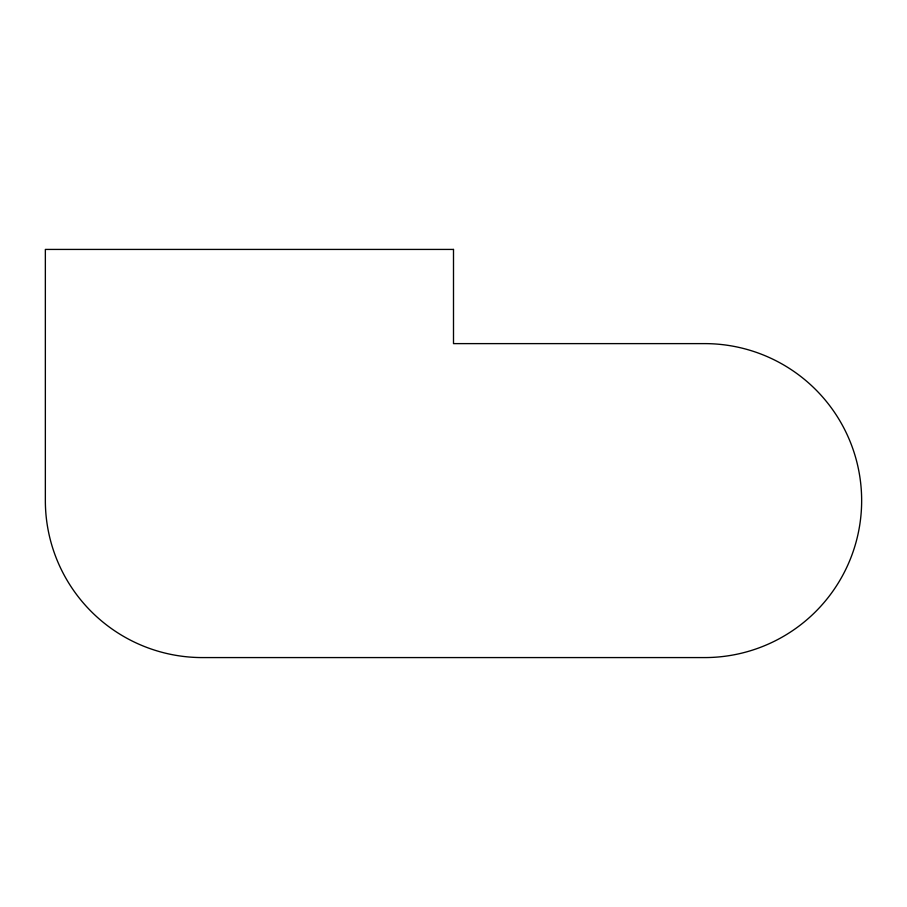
<?xml version="1.0" encoding="UTF-8"?>
<svg xmlns="http://www.w3.org/2000/svg" width="907" height="907" viewBox="0 0 907 907"><rect width="100%" height="100%" fill="white"/><g stroke="black" fill="none" stroke-linecap="round" stroke-linejoin="round"><path stroke-width="1.36" d="M453.5 249.425L45.35 249.425L45.35 500.596A156.979 156.979 0 0 0 202.329 657.575L704.671 657.575A156.979 156.979 0 0 0 861.65 500.596A156.979 156.979 0 0 0 704.671 343.617L453.5 343.617L453.5 249.425"/></g></svg>
